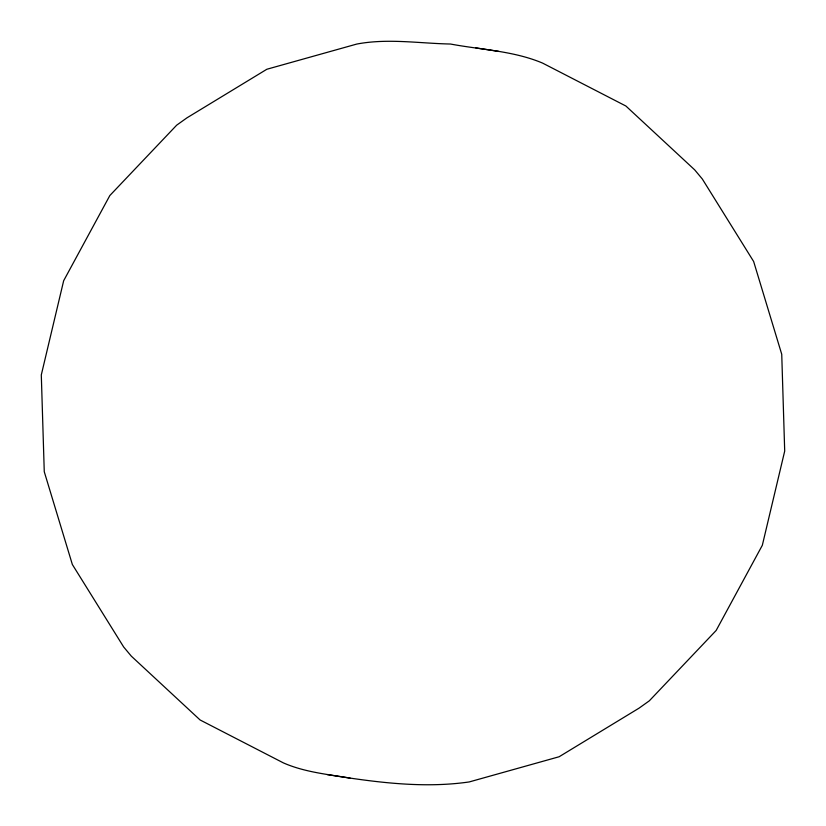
<?xml version="1.0" encoding="UTF-8"?>
<svg xmlns="http://www.w3.org/2000/svg" width="826" height="826" viewBox="0 0 826 826"><rect width="100%" height="100%" fill="white"/><g stroke="black" fill="none" stroke-linecap="round" stroke-linejoin="round"><path stroke-width="1.24" d="M327.086 774.561C373.796 781.974 422.086 788.778 469.24 781.933L559.13 756.75L639.056 708.15L649.329 700.82L716.163 630.455L762.336 545.274L784.7 451.079L781.737 354.282L753.642 261.491L702.337 179.025L694.697 169.867L625.902 106.027L542.61 63.106C513.504 50.82 481.176 49.797 450.48 44.026C419.36 43.406 387.652 38.161 356.76 44.067L266.87 69.25L186.944 117.85L176.671 125.18L109.837 195.545L63.664 280.726L41.3 374.921L44.263 471.718L72.358 564.509L123.663 646.975L131.303 656.133L200.099 719.973L283.39 762.894C304.422 772.124 327.664 774.354 350.1 778.102M475.9 47.898L498.914 51.439"/></g></svg>
